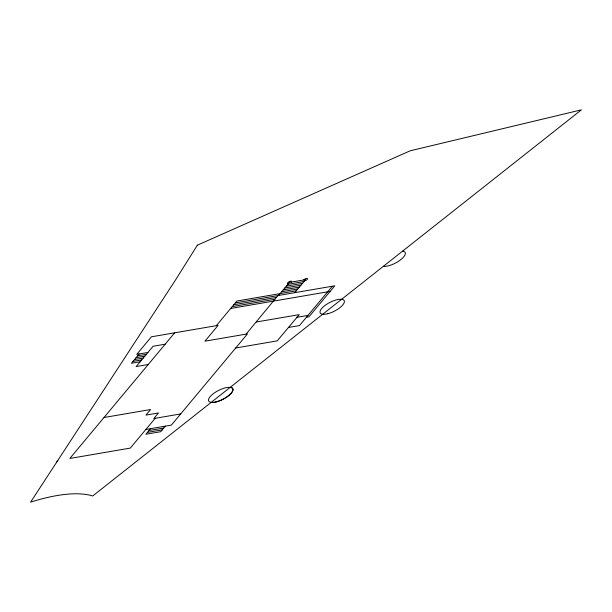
<?xml version="1.0" encoding="UTF-8"?>
<svg xmlns="http://www.w3.org/2000/svg" width="612" height="612" viewBox="0 0 612 612"><rect width="100%" height="100%" fill="white"/><g stroke="black" fill="none" stroke-linecap="round" stroke-linejoin="round"><path stroke-width="0.92" d="M56.388 462.626L57.78 460.538M246.139 334.114L279.454 293.714L236.905 301.02L216.334 325.668M139.192 353.958L131.427 363.26L140.156 361.761M174.68 332.813L69.837 458.464L130.31 448.091L155.157 418.31M150.544 428.668L145.886 434.252L160.665 431.72L165.324 426.136M278.59 295.451L289.461 282.415L305.587 279.653L294.716 292.681M296.958 317.36L299.23 314.637L256.229 322.011M288.497 327.435L299.459 325.584L332.339 286.225M304.562 280.885L304.937 280.793A2.287 0.834 -27.1 0 0 307.415 279.156A2.287 0.834 -27.1 0 0 306.352 278.46A2.287 0.834 -27.1 0 0 303.682 279.975M287.908 284.282L304.034 281.512M286.355 286.141L302.481 283.371M284.802 288L300.928 285.238M283.249 289.866L299.375 287.097M281.696 291.725L297.822 288.956M280.143 293.584L296.269 290.822M235.352 302.879L334.802 285.804L308.907 316.84L306.444 317.261M233.799 304.738L276.349 297.44M232.246 306.604L274.796 299.299M230.693 308.463L330.143 291.388M307.997 315.402L297.027 317.284L277.221 340.876L235.704 347.998M165.194 344.173L153.099 346.254L136.147 366.573L148.242 364.5M147.928 352.458L136.728 354.379L151.386 336.807L218.124 325.362L204.928 341.182L247.477 333.884L171.375 425.095L145.84 429.479M137.639 355.817L146.375 354.317M136.086 357.676L144.822 356.176M134.533 359.542L143.269 358.043M132.98 361.401L141.716 359.902M104.009 417.514L150.59 409.52L145.931 415.104L158.477 412.955L153.819 418.539L180.693 413.926M148.991 430.534L163.771 427.995M147.438 432.393L162.218 429.861M288.436 283.647L288.107 283.677A2.287 0.834 -27.1 0 1 287.984 282.484A2.287 0.834 -27.1 0 1 290.761 281.137A2.287 0.834 -27.1 0 1 291.366 282.094M402.52 251.188L403.721 251.371A13.709 5.003 -27.1 0 1 400.516 259.886A13.709 5.003 -27.1 0 1 384.183 266.411L383.403 266.289M230.311 387.258A13.709 5.003 -27.1 0 1 228.505 395.803A13.709 5.003 -27.1 0 1 211.041 402.489M197.362 245.175L175.56 279.921L30.6 502.154A109.984 40.132 -27.1 0 1 92.695 495.995L581.4 109.846L410.178 150.804L197.362 245.175M216.311 401.824A13.495 4.927 -27.1 0 0 232.744 388.842A13.495 4.927 -27.1 0 0 212.968 393.96A13.495 4.927 -27.1 0 0 216.311 401.824M327.825 313.711A13.495 4.927 -27.1 0 0 344.25 300.729A13.495 4.927 -27.1 0 0 324.482 305.847A13.495 4.927 -27.1 0 0 327.825 313.711"/></g></svg>
